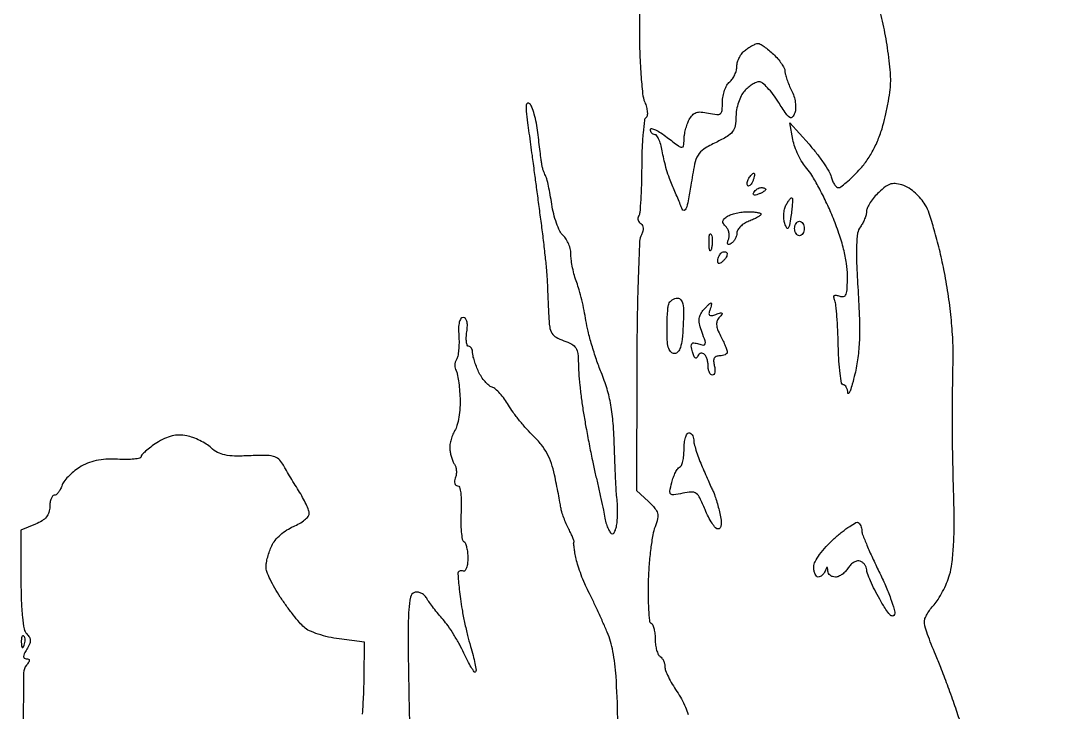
# Model space of a CAD drawing. Extents: x 0 to 102, y 0 to 135.
# Drawn here: x -0.01 to 18.06, y 38.9 to 51.08 of the extents above; entities that cross this region are included whole.
import ezdxf

# ---------------------------------------------------------------- set-up
doc = ezdxf.new("R2010")
doc.units = 0
doc.header["$MEASUREMENT"] = 0

msp = doc.modelspace()

# ---------------------------------------------------------------- linework, layer by layer
for points in [[(30.835569, 68.0607, 0.000004), (30.856286, 64.932268, 0.000002), (30.883525, 60.825814, 0.000002), (30.912326, 56.488502, 0.000002), (30.938318, 52.5789, -0.000116)], [(31.042661, 24.1956, 0.000001), (31.037549, 23.023692, 0.000001), (31.032419, 21.846099, 0.000001), (31.02793, 20.814404, 0.000005), (31.025166, 20.1771, 0.006013)], [(10.893866, 51.587264, 0.00543), (10.887561, 50.9715, 0.007738), (10.89465, 50.531173, 0.009872), (10.915473, 50.125744, 0.008429), (10.945126, 49.789322, 0.071001), (10.982189, 49.642045, -0.031518), (11.012941, 49.550868, -0.045157), (11.027534, 49.46687, -0.054108), (11.025793, 49.400793, -0.224346), (11.004631, 49.368198, 0.228684), (10.975969, 49.323244, 0.007182), (10.952845, 49.100811, 0.012664), (10.935603, 48.831328, 0.008282), (10.92875, 48.520003, -0.005639), (10.923502, 48.206181, -0.008132), (10.911217, 47.928806, -0.004745), (10.894938, 47.696682, -0.119075), (10.875207, 47.636445, 0.107553), (10.863054, 47.602011, 0.099567), (10.865807, 47.564609, 0.09573), (10.883076, 47.53, 0.09113), (10.912249, 47.503611, -0.131855), (10.942442, 47.471526, -0.109872), (10.95515, 47.426309, -0.085663), (10.948636, 47.370316, -0.049712), (10.923069, 47.307416, 0.111031), (10.892587, 47.194758, 0.00199), (10.868008, 46.566682, 0.004861), (10.849321, 45.8315, 0.003212), (10.841491, 44.98646), (10.8353, 42.80842), (11.047289, 42.611852, -0.026525), (11.162719, 42.492833, -0.116078), (11.208182, 42.406759, -0.124404), (11.208866, 42.312639, -0.032451), (11.163084, 42.167293, 0.049776), (11.124393, 42.027792, 0.01152), (11.088408, 41.786503, 0.011782), (11.059798, 41.505439, 0.011281), (11.043949, 41.219233, 0.009942), (11.040452, 40.947684, 0.015048), (11.049218, 40.711541, 0.009705), (11.06596, 40.518719, 0.231825), (11.094104, 40.47399, -0.157136), (11.122352, 40.440824, -0.036525), (11.145728, 40.370464, -0.034201), (11.161831, 40.281652, -0.027754), (11.1672, 40.185, 0.032024), (11.17343, 40.087834, 0.037579), (11.192051, 39.997447, 0.04093), (11.219191, 39.925369, 0.144823), (11.2518, 39.8889, -0.090908), (11.284193, 39.859624, -0.053147), (11.311549, 39.814845, -0.050801), (11.330125, 39.762445, -0.059863), (11.3364, 39.710219, 0.093742), (11.349252, 39.642272, 0.019076), (11.398528, 39.529522, 0.019486), (11.466935, 39.401006, 0.017187), (11.5479, 39.272573, -0.024887), (11.628851, 39.139671, -0.023997), (11.697272, 38.997787, -0.024726), (11.745232, 38.867174, -0.075761)], [(16.534568, 38.7468, 0.0053), (16.430421, 39.055412, 0.004145), (16.311057, 39.388226, 0.004192), (16.194773, 39.696194, 0.01022), (16.102577, 39.920577, -0.008846), (16.026847, 40.103453, -0.010852), (15.962897, 40.276916, -0.009419), (15.915316, 40.424104, -0.073589), (15.9048, 40.495164, -0.097187), (15.916285, 40.553693, -0.031331), (15.95493, 40.633659, -0.029899), (16.010144, 40.719312, -0.029422), (16.075455, 40.798252, 0.046446), (16.148241, 40.892579, 0.020969), (16.226271, 41.028093, 0.020548), (16.297249, 41.179087, 0.026385), (16.349228, 41.323464, 0.043742), (16.389922, 41.518802, 0.013812), (16.416834, 41.815905, 0.012872), (16.42992, 42.169689, 0.010083), (16.426487, 42.5538, -0.001109), (16.416425, 42.928013, -0.000981), (16.407572, 43.317844, -0.000985), (16.400978, 43.669028, -0.003007), (16.398406, 43.9074, -0.00282), (16.398603, 44.135787, -0.001141), (16.40134, 44.447254, -0.001129), (16.405806, 44.78241, -0.001434), (16.411514, 45.0918, 0.017858), (16.40633, 45.451882, 0.01273), (16.37588, 45.854088, 0.012203), (16.322754, 46.275414, 0.012209), (16.249143, 46.693575, 0.009756), (16.170011, 47.050494, 0.010711), (16.079214, 47.393034, 0.010194), (15.98954, 47.681982, 0.051868), (15.9202, 47.83521, 0.044467), (15.845643, 47.940205, 0.033507), (15.746719, 48.041546, 0.034291), (15.639898, 48.124779, 0.063885), (15.542007, 48.173985, 0.045429), (15.415067, 48.206043, 0.106168), (15.317756, 48.200689, 0.092808), (15.223216, 48.154836, 0.029387), (15.102327, 48.053953, 0.029592), (15.020716, 47.967646, 0.031081), (14.951298, 47.873653, 0.032714), (14.902187, 47.785561, 0.106145), (14.886909, 47.720803, -0.059393), (14.878388, 47.659817, -0.030148), (14.854145, 47.586108, -0.029453), (14.819574, 47.512083, -0.038715), (14.779151, 47.449458, 0.125442), (14.730914, 47.335687, 0.028524), (14.711014, 47.125492, 0.019672), (14.711633, 46.811536, 0.005671), (14.737183, 46.326758, -0.00778), (14.761273, 45.829791, -0.017472), (14.760495, 45.452251, -0.022294), (14.735099, 45.141652, -0.027921), (14.68279, 44.8574, -0.007711), (14.637053, 44.680669, -0.021421), (14.59774, 44.55857, -0.08552), (14.572972, 44.515805, -0.683565), (14.558248, 44.52075, 0.047977), (14.550065, 44.577405, 0.065951), (14.531427, 44.62531, 0.083803), (14.505784, 44.657679, 0.185488), (14.476838, 44.6688, -0.364724), (14.44683, 44.694049, -0.011065), (14.420716, 44.867133, -0.017032), (14.400264, 45.085113, -0.010331), (14.390206, 45.343976, 0.006451), (14.381876, 45.612, 0.008219), (14.366945, 45.858855, 0.006621), (14.34836, 46.064587, 0.065864), (14.328249, 46.148635, -0.044343), (14.311533, 46.207257, -0.263944), (14.321374, 46.236276, -0.239944), (14.352498, 46.244446, -0.038057), (14.414881, 46.225808, 0.156088), (14.482963, 46.221942, 0.24367), (14.525743, 46.2603, 0.080296), (14.546578, 46.362271, 0.010327), (14.5512, 46.586001, 0.037872), (14.534665, 46.803984, 0.023765), (14.484115, 47.054722, 0.021171), (14.40169, 47.332155, 0.015677), (14.288205, 47.631402, 0.012417), (14.173486, 47.889213, 0.012488), (14.046315, 48.140514, 0.012385), (13.924709, 48.353784, 0.048012), (13.834064, 48.4758, -0.045104), (13.757027, 48.57825, -0.0269), (13.683736, 48.712151, -0.026781), (13.624606, 48.854591, -0.041387), (13.590726, 48.9834), (13.538535, 49.2795), (13.875333, 48.8988, -0.015456), (14.008063, 48.739082, -0.016237), (14.128414, 48.574015, -0.016088), (14.222741, 48.425335, -0.066963), (14.263936, 48.32775, 0.03475), (14.28932, 48.25488, 0.046338), (14.322736, 48.193315, 0.054474), (14.358704, 48.150503, 0.193156), (14.391356, 48.1374, 0.162467), (14.434754, 48.151884, 0.013483), (14.52909, 48.226807, 0.016898), (14.63858, 48.325179, 0.012213), (14.754056, 48.441765, 0.037111), (14.884081, 48.601898, 0.028857), (15.001409, 48.793216, 0.027701), (15.100736, 49.005836, 0.027029), (15.176871, 49.229865, 0.013806), (15.228837, 49.436885, 0.011583), (15.27273, 49.65892, 0.011746), (15.30337, 49.863719, 0.031265), (15.3126, 50.01119, 0.020984), (15.306365, 50.159698, 0.007732), (15.285553, 50.368403, 0.007648), (15.255779, 50.595881, 0.009117), (15.220525, 50.80934, 0.006844), (15.180097, 51.013387, 0.007227), (15.134775, 51.212563, 0.006949)], [(10.533569, 37.094488, 0.001284), (10.507689, 38.804807, 0.012057), (10.476941, 39.539768, 0.028847), (10.422541, 39.977653, 0.055103), (10.320836, 40.316774, 0.004577), (10.241609, 40.498748, 0.003315), (10.150165, 40.700043, 0.003348), (10.06076, 40.890083, 0.007295), (9.989093, 41.034364, -0.017348), (9.925689, 41.168723, -0.011878), (9.862732, 41.325225, -0.011986), (9.809212, 41.479093, -0.023646), (9.775516, 41.604006, -0.008462), (9.754275, 41.709176, -0.012787), (9.739689, 41.801445, -0.007527), (9.73073, 41.878224, -0.214127), (9.736883, 41.896742, 0.274114), (9.740551, 41.914158, 0.012095), (9.718384, 41.974567, 0.01756), (9.686548, 42.047615, 0.011321), (9.644828, 42.13, -0.019933), (9.599675, 42.223108, -0.014993), (9.557276, 42.328744, -0.01522), (9.523364, 42.430644, -0.03343), (9.505126, 42.5107, 0.006708), (9.489386, 42.602082, 0.001703), (9.461343, 42.749972, 0.001736), (9.428149, 42.918683, 0.001756), (9.393907, 43.086521, 0.032333), (9.338971, 43.285474, 0.040876), (9.261916, 43.460006, 0.041681), (9.158908, 43.616963, 0.035869), (9.026394, 43.763321, -0.018591), (8.906261, 43.88713, -0.012858), (8.779394, 44.035498, -0.012984), (8.66469, 44.184595, -0.025819), (8.583276, 44.309359, 0.025911), (8.512529, 44.417731, 0.027497), (8.432244, 44.515975, 0.02851), (8.354216, 44.592195, 0.101132), (8.293645, 44.626481, -0.098498), (8.236436, 44.658473, -0.037101), (8.170949, 44.723309, -0.034976), (8.108192, 44.806498, -0.035745), (8.05815, 44.897039, -0.016375), (8.017671, 44.992591, -0.016298), (7.983464, 45.090735, -0.016372), (7.959227, 45.178298, -0.059393), (7.9524, 45.235566, 0.0617), (7.947188, 45.277641, 0.080112), (7.931853, 45.313278, 0.097751), (7.909129, 45.337131, 0.154916), (7.882452, 45.3456, -0.314934), (7.858011, 45.36269, -0.055623), (7.843994, 45.420154, -0.042928), (7.840523, 45.502111, -0.025568), (7.849754, 45.5994, 0.028661), (7.859307, 45.707151, 0.069107), (7.850788, 45.786555, 0.116642), (7.825683, 45.835118, 0.218756), (7.786333, 45.8532, 0.248088), (7.745444, 45.831581, 0.09022), (7.717971, 45.769752, 0.05495), (7.70509, 45.669969, 0.022672), (7.708738, 45.533592, -0.020135), (7.712873, 45.403652, -0.021943), (7.706265, 45.277498, -0.022069), (7.691187, 45.17077, -0.092538), (7.667914, 45.110592, 0.070362), (7.647636, 45.064326, 0.057858), (7.639197, 45.011017, 0.059646), (7.643245, 44.959043, 0.089408), (7.659884, 44.916801, -0.089243), (7.682498, 44.859444, -0.013298), (7.703703, 44.736616, -0.014605), (7.720821, 44.588614, -0.01212), (7.730598, 44.430351, -0.025939), (7.728226, 44.265689, -0.024286), (7.708937, 44.098456, -0.02506), (7.677156, 43.951869, -0.072244), (7.636014, 43.856651, 0.04351), (7.59596, 43.776839, 0.03343), (7.566075, 43.683966, 0.034306), (7.549842, 43.592635, 0.065501), (7.55159, 43.518251, 0.023711), (7.565646, 43.449519, 0.018148), (7.58725, 43.375899, 0.018471), (7.612579, 43.308334, 0.040688), (7.637872, 43.259384, -0.082182), (7.657585, 43.212003, -0.047239), (7.665984, 43.150571, -0.045607), (7.662746, 43.085463, -0.056452), (7.647523, 43.026734, 0.057327), (7.634268, 42.975226, 0.102101), (7.63715, 42.93172, 0.148292), (7.65521, 42.903172, 0.179975), (7.684705, 42.8922, -0.328818), (7.720554, 42.865766, -0.040877), (7.742844, 42.765315, -0.032425), (7.753476, 42.617545, -0.014763), (7.749112, 42.423824, 0.014675), (7.744965, 42.241169, 0.02127), (7.752895, 42.080045, 0.017742), (7.769343, 41.951431, 0.216947), (7.796255, 41.911231, -0.160586), (7.823927, 41.878296, -0.035225), (7.846784, 41.806916, -0.033248), (7.862549, 41.716703, -0.026639), (7.8678, 41.618207, -0.029157), (7.862321, 41.524334, -0.051586), (7.845434, 41.4487, -0.076039), (7.820804, 41.400753, -0.313564), (7.79166, 41.39055, 0.054759), (7.761289, 41.395499, 0.069072), (7.732947, 41.393062, 0.08371), (7.710867, 41.383966, 0.160006), (7.698705, 41.3694, 0.111368), (7.693811, 41.338399, 0.003829), (7.702807, 41.215269, 0.007008), (7.716664, 41.069245, 0.004818), (7.736285, 40.9041, 0.012977), (7.766055, 40.712124, 0.007561), (7.811194, 40.483485, 0.007556), (7.863365, 40.255702, 0.012669), (7.91491, 40.06622, -0.009752), (7.959891, 39.904598, -0.014866), (7.991985, 39.762548, -0.009383), (8.012611, 39.645004, -0.239514), (8.002839, 39.615039, -0.46407), (7.98111, 39.61686, -0.016054), (7.927845, 39.697085, -0.019839), (7.865562, 39.807306, -0.011224), (7.798515, 39.945319, 0.017985), (7.719677, 40.102172, 0.013175), (7.621511, 40.270462, 0.013347), (7.519971, 40.425075, 0.028562), (7.431896, 40.537416, -0.008904), (7.349263, 40.634689, -0.007504), (7.2652, 40.740493, -0.007584), (7.191394, 40.839372, -0.020765), (7.143299, 40.912061, 0.07056), (7.099096, 40.966291, 0.077608), (7.042853, 41.00404, 0.085523), (6.982755, 41.020387, 0.115855), (6.927197, 41.0128, 0.254471), (6.859784, 40.933735, 0.03449), (6.828603, 40.71039, 0.018665), (6.815939, 40.320017, 0.002822), (6.824178, 39.538355, 0.000984), (6.834238, 38.984214, 0.001472), (6.845405, 38.50014, 0.000602)], [(6.015437, 38.873646, 0.004952), (6.034241, 39.219247, 0.008469), (6.042189, 39.508017), (6.0489, 40.142334), (5.599807, 40.197328, -0.025416), (5.415698, 40.229439, -0.024647), (5.233862, 40.280307, -0.025435), (5.078763, 40.340986, -0.078104), (4.984678, 40.402583, -0.032118), (4.904038, 40.485576, -0.009905), (4.793384, 40.620471, -0.009864), (4.675291, 40.776638, -0.010677), (4.566621, 40.933326, -0.016608), (4.470143, 41.090048, -0.018904), (4.388631, 41.246314, -0.018408), (4.329819, 41.383056, -0.092605), (4.3146, 41.464524, -0.047269), (4.321535, 41.53772, -0.018914), (4.344191, 41.63591, -0.018517), (4.376768, 41.740627, -0.022225), (4.415334, 41.836325, -0.067696), (4.474109, 41.92951, -0.036704), (4.568717, 42.026829, -0.035784), (4.681462, 42.113362, -0.046858), (4.796034, 42.174389, 0.031271), (4.903187, 42.227251, 0.040303), (4.993667, 42.289336, 0.045164), (5.057197, 42.351213, 0.179694), (5.075684, 42.401433, 0.090676), (5.064474, 42.46176, 0.016844), (5.020552, 42.566147, 0.017561), (4.960027, 42.686166, 0.015229), (4.888444, 42.8076, -0.002999), (4.810098, 42.93337, -0.002586), (4.729264, 43.066423, -0.002603), (4.6572, 43.187863, -0.007541), (4.609043, 43.2729, 0.094042), (4.537717, 43.359721, 0.113468), (4.44382, 43.407367, 0.061164), (4.295412, 43.425476, 0.011475), (4.021286, 43.418977, -0.015086), (3.762868, 43.414717, -0.047574), (3.590781, 43.433508, -0.068364), (3.462212, 43.479039, -0.066378), (3.349253, 43.557893, 0.044585), (3.263204, 43.623701, 0.026006), (3.149867, 43.687361, 0.025847), (3.028781, 43.739714, 0.039399), (2.9187, 43.77109, 0.05108), (2.786668, 43.783914, 0.057269), (2.659939, 43.768678, 0.052099), (2.530493, 43.723154, 0.032584), (2.38995, 43.645015, 0.015784), (2.28463, 43.572322, 0.022125), (2.195767, 43.50047, 0.019374), (2.129147, 43.43678, 0.194688), (2.115, 43.401824, -0.357695), (2.094613, 43.376973, -0.022205), (1.993526, 43.361453, -0.024806), (1.860014, 43.353656, -0.01496), (1.701471, 43.357016, 0.02521), (1.4974, 43.357157, 0.039977), (1.324169, 43.334575, 0.044585), (1.171186, 43.287479, 0.0442), (1.028506, 43.213904, 0.031908), (0.925397, 43.139004, 0.029733), (0.830052, 43.049917, 0.031047), (0.755033, 42.960453, 0.082283), (0.717234, 42.88632, -0.041136), (0.691576, 42.823822, -0.050857), (0.657448, 42.770975, -0.059428), (0.620461, 42.734601, -0.166084), (0.586499, 42.723, 0.229654), (0.556276, 42.708345, 0.073679), (0.530777, 42.663887, 0.056136), (0.513365, 42.598829, 0.037354), (0.5076, 42.521764, -0.076226), (0.492505, 42.423326, -0.097184), (0.448727, 42.342822, -0.08189), (0.371084, 42.275333, -0.039879), (0.2538, 42.2154), (0, 42.110273), (0, 41.249156, 0.008107), (0.0062, 40.866831, 0.018647), (0.026241, 40.579843, 0.020446), (0.057192, 40.372087, 0.150271), (0.103632, 40.284408, -0.065036), (0.149625, 40.224594, -0.13284), (0.164817, 40.167826, -0.106323), (0.150611, 40.102617, -0.032987), (0.102915, 40.013688, 0.021701), (0.058302, 39.934832, 0.105286), (0.045079, 39.885454, 0.258196), (0.058514, 39.857886, 0.154191), (0.094242, 39.8466, -0.082322), (0.13339, 39.84011, -0.314639), (0.147229, 39.821232, -0.156046), (0.137657, 39.788762, -0.024118), (0.096814, 39.734417, 0.172367), (0.047673, 39.600356, 0.000304), (0.024788, 37.154931, 0.001674)]]:
    msp.add_lwpolyline(points, format="xyb")
for points in [[(12.974176, 50.672709, -0.139784), (13.013878, 50.662962, -0.020716), (13.084492, 50.618694, -0.021991), (13.165452, 50.557739, -0.017333), (13.247664, 50.48505, -0.025973), (13.324633, 50.404102, -0.028884), (13.389917, 50.318317, -0.030022), (13.436349, 50.239567, -0.115363), (13.449938, 50.184749, 0.063234), (13.457975, 50.127551, 0.017112), (13.485072, 50.039989, 0.017037), (13.522945, 49.941878, 0.016923), (13.567489, 49.846349, -0.042926), (13.608504, 49.744946, -0.039796), (13.63288, 49.635431, -0.042133), (13.638589, 49.532197, -0.079671), (13.623052, 49.450521, -0.092218), (13.580744, 49.378462, -0.37716), (13.534493, 49.372196, -0.098099), (13.470479, 49.435808, -0.007471), (13.336702, 49.640871, 0.020936), (13.241982, 49.777859, 0.027766), (13.1441, 49.893517, 0.027481), (13.055192, 49.97768, 0.177592), (12.998151, 49.9986, 0.103925), (12.944592, 49.987346, 0.03667), (12.874924, 49.950407, 0.034504), (12.802085, 49.897321, 0.034124), (12.736952, 49.83454, 0.068145), (12.680015, 49.751224, 0.035915), (12.632094, 49.635172, 0.034937), (12.599395, 49.507091, 0.045059), (12.58848, 49.386221, -0.04367), (12.574359, 49.224848, -0.121773), (12.528649, 49.12164, -0.095374), (12.432712, 49.037267, -0.020762), (12.23739, 48.933171, 0.028937), (12.022898, 48.814318, 0.119835), (11.920691, 48.708578, 0.083712), (11.860132, 48.549066, 0.00999), (11.793841, 48.17594, -0.00733), (11.747398, 47.906211, -0.041446), (11.70878, 47.765589, -0.270681), (11.674106, 47.736898, -0.361469), (11.640399, 47.7567, 0.008585), (11.609045, 47.839222, 0.003468), (11.563565, 47.950751, 0.003431), (11.512948, 48.070139, 0.004348), (11.464473, 48.1797, -0.02283), (11.416615, 48.299657, -0.012102), (11.367814, 48.452138, -0.01202), (11.325354, 48.610787, -0.018217), (11.296831, 48.75075, 0.0233), (11.270772, 48.872296, 0.035121), (11.235888, 48.974808, 0.038336), (11.197902, 49.048698, 0.260491), (11.163367, 49.068, -0.109286), (11.132554, 49.074816, -0.099808), (11.106325, 49.094116, -0.095236), (11.088736, 49.122962, -0.089656), (11.0826, 49.156905, -0.472178), (11.104085, 49.174584, -0.059924), (11.169579, 49.153352, -0.0367), (11.265009, 49.100404, -0.017923), (11.3787, 49.019964, 0.004518), (11.576592, 48.871834, 0.124587), (11.636215, 48.84763, 0.412603), (11.667045, 48.87082, 0.035825), (11.6748, 48.978921, -0.039228), (11.681325, 49.061956, -0.023379), (11.701379, 49.159101, -0.023316), (11.730607, 49.254617, -0.036971), (11.765283, 49.332792, -0.063055), (11.822675, 49.413638, -0.125893), (11.887968, 49.45614, -0.102695), (11.974953, 49.466796, -0.03337), (12.103683, 49.447408, 0.022434), (12.251882, 49.421763, 0.201342), (12.314093, 49.43904, 0.205091), (12.344693, 49.495324, 0.023353), (12.3516, 49.643119, -0.045215), (12.360979, 49.746621, -0.040558), (12.388877, 49.850734, -0.042854), (12.429815, 49.940343, -0.091222), (12.4785, 49.9986, 0.067378), (12.527085, 50.051435, 0.044525), (12.568123, 50.123113, 0.044293), (12.596073, 50.201513, 0.063567), (12.6054, 50.274582, -0.073381), (12.616257, 50.348164, -0.047265), (12.64889, 50.428128, -0.046607), (12.696793, 50.502038, -0.063405), (12.75345, 50.557633, -0.020341), (12.815464, 50.600849, -0.021845), (12.879359, 50.637796, -0.022038), (12.936656, 50.664527, -0.089096)], [(8.956232, 49.614072, 0.300681), (8.918952, 49.620262, 0.2665), (8.89544, 49.588035, 0.052981), (8.895066, 49.482369, 0.008727), (8.919481, 49.2795, -0.00037), (8.944699, 49.095888, -0.000278), (8.97219, 48.893777, -0.000281), (8.997845, 48.703577, -0.000646), (9.016887, 48.5604, 0.000325), (9.038041, 48.400549, 0.000082), (9.072733, 48.140044, 0.000083), (9.112493, 47.842225, 0.000084), (9.152248, 47.5452, -0.003093), (9.190185, 47.248175, -0.003083), (9.224491, 46.950356, -0.003018), (9.251287, 46.689797, -0.012106), (9.262851, 46.53, -0.000618), (9.269337, 46.391472, -0.000316), (9.277149, 46.217693, -0.000314), (9.284969, 46.038686, -0.000473), (9.291541, 45.882626, 0.022496), (9.308687, 45.684032, 0.104542), (9.346785, 45.576135, 0.1299), (9.420854, 45.505073, 0.042752), (9.5598, 45.442877, -0.039498), (9.69713, 45.382472, -0.128825), (9.76924, 45.315351, -0.114073), (9.803963, 45.216504, -0.027671), (9.8136, 45.042505, 0.019257), (9.819676, 44.884796, 0.006664), (9.840238, 44.65783, 0.006609), (9.869563, 44.408092, 0.007632), (9.904281, 44.170954, 0.004837), (9.947472, 43.919808, 0.003025), (10.002658, 43.626591, 0.003036), (10.060534, 43.338355, 0.005523), (10.111843, 43.1037, -0.001681), (10.160476, 42.889201, -0.001468), (10.209948, 42.664441, -0.001476), (10.253476, 42.460988, -0.004383), (10.281684, 42.32115, 0.025688), (10.307643, 42.215828, 0.037802), (10.341964, 42.126967, 0.042519), (10.379041, 42.06356, 0.243836), (10.412522, 42.0462, 0.271744), (10.443239, 42.064226, 0.050051), (10.470466, 42.126967, 0.041551), (10.490926, 42.215803, 0.026728), (10.500418, 42.32115, 0.007269), (10.502858, 42.432619, 0.008093), (10.501907, 42.540185, 0.007565), (10.498229, 42.631736, 0.041483), (10.491419, 42.6807, -0.041827), (10.483043, 42.741225, -0.001483), (10.471045, 42.976536, -0.002735), (10.459203, 43.254933, -0.00191), (10.448766, 43.569, 0.011544), (10.426655, 43.989899, 0.024861), (10.386099, 44.311916, 0.029146), (10.319035, 44.594179, 0.02377), (10.215723, 44.8871, -0.014335), (10.131161, 45.113173, -0.010629), (10.050284, 45.367391, -0.010763), (9.984163, 45.610815, -0.023718), (9.946589, 45.799786, 0.012774), (9.91622, 45.972153, 0.009485), (9.87423, 46.160891, 0.0096), (9.827778, 46.337584, 0.0213), (9.784134, 46.469786, -0.022455), (9.744985, 46.589294, -0.01686), (9.712359, 46.723812, -0.01713), (9.690239, 46.852699, -0.037075), (9.684053, 46.953, 0.057458), (9.674763, 47.043513, 0.041463), (9.644751, 47.140553, 0.042055), (9.600034, 47.22927, 0.068136), (9.546544, 47.294477, -0.091327), (9.488445, 47.372362, -0.027037), (9.429648, 47.509625, -0.026152), (9.379071, 47.674087, -0.025472), (9.345415, 47.844377, 0.007839), (9.318506, 48.011256, 0.009763), (9.288057, 48.165362, 0.008243), (9.257983, 48.293178, 0.070654), (9.235776, 48.347413, -0.037431), (9.215749, 48.388359, -0.017613), (9.195826, 48.443825, -0.017342), (9.178943, 48.503674, -0.023348), (9.168115, 48.558913, -0.005016), (9.157903, 48.633064, -0.000881), (9.140347, 48.772718, -0.000955), (9.120358, 48.936576, -0.000858), (9.100258, 49.106472, 0.01831), (9.07457, 49.273435, 0.021803), (9.037795, 49.428487, 0.02123), (8.996107, 49.554739, 0.115685)], [(12.903838, 48.3912, -0.38326), (12.913756, 48.382289, -0.056204), (12.913595, 48.352851, -0.040274), (12.905133, 48.310729, -0.021914), (12.888393, 48.260651, -0.035865), (12.866291, 48.213471, -0.069269), (12.841169, 48.180295, -0.118528), (12.817362, 48.165751, -0.281567), (12.797977, 48.170423, -0.156651), (12.786641, 48.192487, -0.070517), (12.785882, 48.225404, -0.059701), (12.795076, 48.263467, -0.049364), (12.813421, 48.300971, -0.02576), (12.837312, 48.335515, -0.032473), (12.862984, 48.364695, -0.034154), (12.886914, 48.385519, -0.16338)], [(13.033393, 48.1374, -0.039867), (13.063875, 48.134966, -0.059132), (13.089615, 48.127633, -0.077771), (13.107128, 48.116875, -0.219607), (13.113, 48.104151, -0.2252), (13.10549, 48.088323, -0.029412), (13.074432, 48.06587, -0.029555), (13.031999, 48.042241, -0.020646), (12.981706, 48.02052, -0.036408), (12.932657, 48.00569, -0.155351), (12.902555, 48.008327, -0.32948), (12.892457, 48.025226, -0.1144), (12.902099, 48.053769, -0.061454), (12.927774, 48.085759, -0.051183), (12.961987, 48.112833, -0.053277), (12.999124, 48.131266, -0.088797)], [(13.575127, 47.954296, -0.19114), (13.583478, 47.931589, -0.008712), (13.579873, 47.84731, -0.013492), (13.570971, 47.745418, -0.009157), (13.555591, 47.629965, -0.006797), (13.528856, 47.468764, -0.130506), (13.507506, 47.423116, -0.533713), (13.483502, 47.425688, -0.033939), (13.449346, 47.503065, -0.060732), (13.431806, 47.579167, -0.041368), (13.429803, 47.668064, -0.041522), (13.442416, 47.755563, -0.063518), (13.468883, 47.827396, -0.019249), (13.501705, 47.884936, -0.035054), (13.533433, 47.928732, -0.044768), (13.56015, 47.95539, -0.403907)], [(12.79575, 47.713105, -0.017959), (12.884931, 47.710397, -0.029237), (12.960059, 47.700979, -0.029288), (13.015676, 47.687266, -0.328757), (13.0284, 47.670006, -0.240971), (13.017362, 47.648434, -0.022963), (12.966272, 47.615032, -0.025297), (12.897932, 47.579234, -0.017157), (12.8169, 47.5452, 0.047707), (12.735993, 47.505249, 0.05364), (12.667528, 47.451984, 0.061052), (12.620696, 47.394127, 0.140547), (12.6054, 47.340787, -0.070172), (12.59807, 47.288819, -0.05271), (12.576326, 47.235242, -0.05337), (12.544297, 47.188176, -0.078428), (12.506423, 47.155615, -0.055098), (12.465998, 47.136411, -0.334052), (12.445273, 47.143081, -0.217741), (12.440224, 47.169939, -0.03087), (12.457512, 47.224913, 0.081637), (12.46932, 47.282136, 0.062284), (12.463957, 47.345971, 0.062344), (12.443053, 47.406454, 0.082212), (12.409146, 47.453814, -0.0561), (12.367748, 47.505713, -0.180876), (12.358979, 47.548238, -0.167785), (12.380135, 47.588189, -0.04692), (12.436907, 47.632027, -0.060083), (12.501604, 47.662783, -0.025386), (12.594372, 47.688754, -0.024672), (12.697421, 47.706748, -0.029502)], [(13.7052, 47.5452, -0.148195), (13.737463, 47.535423, -0.098894), (13.764949, 47.507923, -0.082425), (13.783481, 47.466814, -0.064853), (13.7898, 47.4183, -0.064853), (13.783481, 47.369786, -0.082425), (13.764949, 47.328677, -0.098894), (13.737463, 47.301177, -0.148195), (13.7052, 47.2914, -0.148195), (13.672937, 47.301177, -0.098894), (13.645451, 47.328677, -0.082425), (13.626919, 47.369786, -0.064853), (13.6206, 47.4183, -0.064853), (13.626919, 47.466814, -0.082425), (13.645451, 47.507923, -0.098894), (13.672937, 47.535423, -0.148195)], [(12.153292, 47.31416, -0.06278), (12.166699, 47.263574, -0.030339), (12.171594, 47.196649, -0.029507), (12.168263, 47.125299, -0.037336), (12.156427, 47.06036, -0.087174), (12.141509, 47.027732, -0.597527), (12.127963, 47.029216, -0.080377), (12.117728, 47.07413, -0.012823), (12.114293, 47.1645, -0.014395), (12.115795, 47.255878, -0.052471), (12.124456, 47.313155, -0.333666), (12.138165, 47.324056, -0.31318)], [(12.42351, 46.99389, -0.212536), (12.432785, 46.969731, -0.080535), (12.424973, 46.933612, -0.061283), (12.402233, 46.891603, -0.041736), (12.36711, 46.85007, -0.034019), (12.32563, 46.813881, -0.131573), (12.29429, 46.801081, -0.290264), (12.274925, 46.810172, -0.142677), (12.267, 46.83738, -0.054831), (12.271136, 46.874985, -0.038674), (12.283568, 46.915688, -0.039129), (12.301794, 46.953233, -0.063896), (12.3234, 46.9812, -0.075941), (12.34824, 46.999456, -0.089268), (12.376072, 47.008193, -0.100736), (12.402496, 47.006215, -0.128169)], [(11.561173, 46.1916, -0.228212), (11.618521, 46.163987, -0.119842), (11.65262, 46.090563, -0.05163), (11.665553, 45.951979, -0.0105), (11.657872, 45.70515, -0.01247), (11.639519, 45.46743, -0.050386), (11.610282, 45.325154, -0.101747), (11.566891, 45.246878, -0.218857), (11.5056, 45.2187, -0.189382), (11.446615, 45.241873, -0.123328), (11.406217, 45.303976, -0.063257), (11.382812, 45.416569, -0.016993), (11.374647, 45.5994, -0.008452), (11.375607, 45.752907, -0.009711), (11.381846, 45.899333, -0.008925), (11.391739, 46.022953, -0.05394), (11.404848, 46.08585, -0.095199), (11.42709, 46.126267, -0.0709), (11.464898, 46.160536, -0.068974), (11.51195, 46.183674, -0.079996)], [(12.147804, 46.107, -0.408266), (12.15604, 46.09893, -0.043482), (12.154074, 46.069441, -0.034386), (12.144753, 46.028188, -0.018864), (12.128025, 45.979141, 0.050891), (12.111966, 45.919895, 0.294765), (12.124287, 45.891567, 0.206349), (12.160691, 45.884934, 0.028332), (12.236431, 45.906992, -0.010977), (12.31747, 45.933676, -0.249022), (12.340794, 45.929143, -0.41192), (12.342786, 45.910979, -0.018097), (12.297233, 45.857814, 0.092235), (12.258001, 45.795332, 0.110248), (12.247146, 45.726818, 0.07792), (12.265862, 45.642333, 0.026845), (12.317862, 45.528113, -0.010448), (12.362812, 45.437386, -0.012778), (12.400855, 45.3507, -0.011301), (12.429126, 45.276804, -0.08384), (12.435679, 45.23985, -0.20386), (12.425599, 45.215605, -0.084893), (12.395872, 45.195038, -0.064617), (12.351749, 45.181061, -0.044461), (12.299433, 45.1764, 0.088371), (12.240795, 45.165955, 0.181411), (12.205965, 45.135927, 0.142059), (12.194495, 45.084187, 0.047964), (12.206913, 45.0072, -0.040966), (12.218301, 44.942369, -0.070464), (12.215637, 44.887702, -0.106581), (12.200183, 44.851328, -0.24384), (12.17448, 44.838, -0.201856), (12.145177, 44.850332, -0.0845), (12.120325, 44.886236, -0.064598), (12.103436, 44.939351, -0.044741), (12.0978, 45.002207, 0.043058), (12.092075, 45.068569, 0.044476), (12.075071, 45.132226, 0.048612), (12.050128, 45.184252, 0.118809), (12.020426, 45.214234, 0.126151), (11.988241, 45.224282, 0.129968), (11.955587, 45.217429, 0.114089), (11.92746, 45.194094, 0.082513), (11.908353, 45.157959, -0.195428), (11.890611, 45.137223, -0.330924), (11.869126, 45.140737, -0.101091), (11.845153, 45.178299, -0.027698), (11.823539, 45.245508, -0.023679), (11.802075, 45.346989, -0.203477), (11.812874, 45.39104, -0.27498), (11.849175, 45.406056, -0.04074), (11.929707, 45.387549, 0.039712), (12.015792, 45.367578, 0.371364), (12.04556, 45.386349, 0.15644), (12.044866, 45.438488, 0.009311), (11.991308, 45.588791, -0.02678), (11.949834, 45.719446, -0.07416), (11.939677, 45.815106, -0.095626), (11.958607, 45.8949, -0.06738), (12.007571, 45.973318, -0.012072), (12.052204, 46.024529, -0.017076), (12.09453, 46.067731, -0.013235), (12.131159, 46.100843, -0.179014)], [(11.7594, 43.8228, -0.145028), (11.791662, 43.813241, -0.099349), (11.819149, 43.786366, -0.083516), (11.837673, 43.746183, -0.066426), (11.844, 43.69877, 0.061723), (11.852384, 43.631114, 0.013272), (11.884311, 43.517139, 0.013667), (11.928696, 43.386275, 0.012664), (11.981228, 43.25462, 0.001858), (12.038425, 43.122551, 0.001839), (12.096803, 42.990443, 0.001803), (12.14874, 42.875189, 0.007116), (12.181971, 42.804823, -0.029733), (12.210435, 42.736741, -0.009713), (12.244388, 42.633288, -0.00964), (12.277718, 42.516687, -0.010734), (12.305265, 42.402973, -0.022412), (12.325653, 42.285179, -0.061184), (12.326021, 42.200774, -0.113174), (12.307821, 42.149852, -0.255917), (12.273037, 42.1308, -0.217759), (12.229246, 42.150821, -0.030966), (12.167775, 42.231475, -0.030558), (12.103132, 42.342252, -0.021634), (12.043899, 42.473524, 0.016242), (11.954996, 42.676355, 0.12385), (11.889032, 42.755951, 0.174063), (11.803745, 42.781184, 0.039818), (11.652392, 42.760378, -0.014258), (11.49204, 42.729924, -0.234868), (11.441493, 42.745682, -0.251552), (11.425572, 42.794651, -0.016198), (11.458063, 42.946404, -0.025701), (11.486801, 43.041078, -0.031862), (11.523485, 43.125527, -0.03339), (11.562347, 43.19032, -0.155811), (11.596455, 43.2165, 0.21091), (11.626801, 43.245414, 0.03795), (11.651786, 43.321325, 0.035183), (11.669077, 43.420993, 0.025363), (11.6748, 43.53375, -0.027697), (11.68094, 43.644503, -0.043521), (11.699651, 43.737892, -0.053908), (11.726791, 43.80346, -0.274241)], [(14.74155, 42.243934, -0.100367), (14.765859, 42.221484, -0.052782), (14.786362, 42.18564, -0.049484), (14.800293, 42.14292, -0.054141), (14.805, 42.09958, 0.093614), (14.817817, 42.031725, 0.00607), (14.893584, 41.845021, 0.008674), (14.991049, 41.623801, 0.006351), (15.106561, 41.381618, -0.012048), (15.219987, 41.13666, -0.015679), (15.311259, 40.906945, -0.013321), (15.375517, 40.713174, -0.122249), (15.379938, 40.625295, -0.355679), (15.348897, 40.599449, -0.206207), (15.301385, 40.619304, -0.052423), (15.226063, 40.715659, -0.012031), (15.120678, 40.893606, -0.010196), (15.032191, 41.059407, -0.012865), (14.957479, 41.216426, -0.010987), (14.901612, 41.349897, -0.093884), (14.8896, 41.413304, 0.093635), (14.881252, 41.45749, 0.066804), (14.856752, 41.501614, 0.064843), (14.820526, 41.538991, 0.076425), (14.777779, 41.563407, 0.140964), (14.727515, 41.567757, 0.078451), (14.669313, 41.54649, 0.067737), (14.612282, 41.503833, 0.058842), (14.565562, 41.445559, -0.051084), (14.517803, 41.384064, -0.047865), (14.457591, 41.332023, -0.051346), (14.394603, 41.296419, -0.103334), (14.338983, 41.2848, -0.081451), (14.290281, 41.292787, -0.087012), (14.247904, 41.315864, -0.09391), (14.218318, 41.350197, -0.115743), (14.206121, 41.39055, 0.011437), (14.201358, 41.445827, 0.382689), (14.192244, 41.454, 0.295955), (14.180482, 41.44637, 0.009076), (14.156771, 41.39055, -0.058288), (14.13468, 41.350111, -0.058299), (14.103854, 41.315864, -0.06394), (14.069373, 41.29259, -0.117038), (14.03655, 41.2848, -0.213645), (14.006888, 41.29808, -0.080108), (13.98178, 41.337339, -0.060943), (13.964685, 41.395178, -0.041437), (13.959, 41.463655, -0.122319), (13.981861, 41.555704, -0.034435), (14.060505, 41.682349, -0.031247), (14.175718, 41.822796, -0.023526), (14.31855, 41.962482, -0.013806), (14.460934, 42.082315, -0.021226), (14.591121, 42.177147, -0.016861), (14.7001, 42.244472, -0.2728)], [(0.051113, 40.246687, 0.296942), (0.032597, 40.250597, 0.208169), (0.016976, 40.235154, 0.077125), (0.007609, 40.194547, 0.028489), (0.006679, 40.13565, 0.018894), (0.011674, 40.072511, 0.168741), (0.02363, 40.047828, 0.470617), (0.039048, 40.049287, 0.054073), (0.057791, 40.084537, 0.051402), (0.070992, 40.130803, 0.05415), (0.074158, 40.177972, 0.060344), (0.067461, 40.219029, 0.126455)]]:
    msp.add_lwpolyline(points, format="xyb", close=True)

doc.saveas('drawing.dxf')
